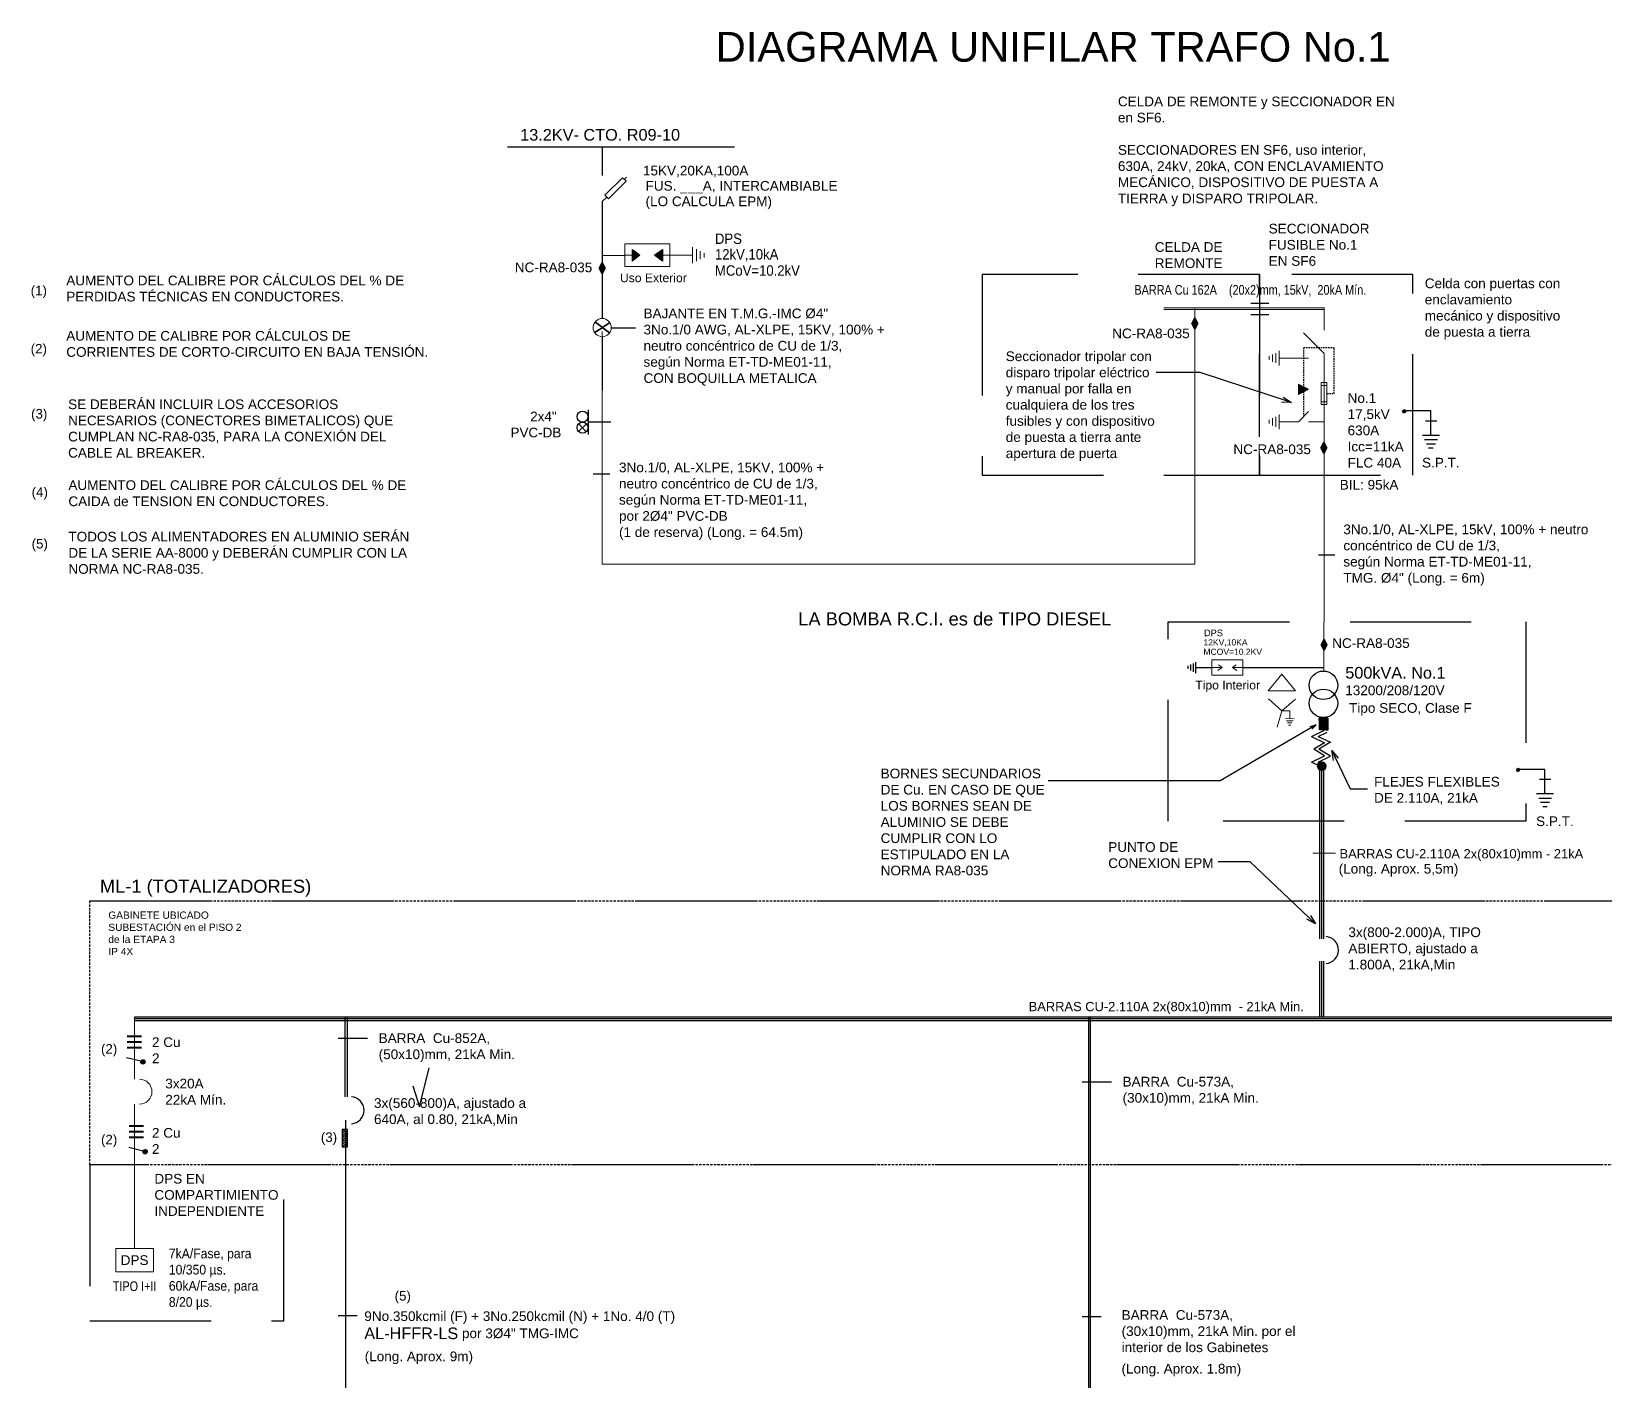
# Model space of a CAD drawing. Header units: millimetres. Extents: x 346 to 922, y -130 to 280.
# Drawn here: x 346.7 to 508.9, y 140.8 to 279.9 of the extents above; entities that cross this region are included whole.
import ezdxf

# ---------------------------------------------------------------- set-up
doc = ezdxf.new("R2010")
doc.units = ezdxf.units.MM
doc.set_wipeout_variables(frame=1)
doc.linetypes.add('DASHED', pattern=[0.75, 0.5, -0.25])
doc.linetypes.add('HIDDEN', pattern=[0.375, 0.25, -0.125])
for name, color, linetype in [('-COTA-E', 9, 'Continuous'), ('amobla', 2, 'Continuous'), ('CRUCE', 7, 'HIDDEN'), ('DIAG', 4, 'Continuous'), ('DIAG-UNI', 4, 'Continuous'), ('GAB', 3, 'Continuous'), ('POS', 3, 'Continuous'), ('RE200', 6, 'Continuous'), ('RE60', 7, 'Continuous'), ('VIAS', 8, 'Continuous')]:
    doc.layers.add(name, color=color, linetype=linetype)
doc.layers.add('RE80', color=7, linetype='Continuous', lineweight=15)
doc.styles.add('ROMANS', font='arial.ttf')
doc.styles.get("Standard").update_dxf_attribs({"font": 'arial.ttf'})
doc.dimstyles.new('500', dxfattribs={"dimtxt": 0.9, "dimasz": 0.6, "dimexe": 0.4, "dimexo": 0.4, "dimgap": 0.4, "dimtad": 1, "dimlfac": 0.1, "dimzin": 4, "dimdsep": 46, "dimtxsty": 'ROMANS', "dimblk": 'OPEN30', "dimcen": 0.5, "dimdle": 0.001, "dimclrd": 256, "dimclre": 256, "dimclrt": 2, "dimadec": 0, "dimazin": 0, "dimtfac": 1, "dimtix": 1, "dimtofl": 0, "dimtmove": 2, "dimatfit": 3, "dimldrblk": 'OPEN30', "dimfxl": 1, "dimtolj": 1, "dimtzin": 4, "dimarcsym": 0})
doc.dimstyles.new('500 mask', dxfattribs={"dimtxt": 0.85, "dimasz": 1, "dimexe": 0.6, "dimexo": 0.4, "dimgap": 0.4, "dimtad": 1, "dimlfac": 0.05, "dimzin": 4, "dimdsep": 46, "dimtxsty": 'ROMANS', "dimblk": 'OPEN30', "dimcen": 0.5, "dimdle": 0.001, "dimclrd": 256, "dimclre": 256, "dimclrt": 2, "dimadec": 0, "dimazin": 0, "dimtfac": 1, "dimtix": 1, "dimtofl": 0, "dimtmove": 2, "dimatfit": 3, "dimldrblk": 'OPEN30', "dimfxl": 1, "dimtfill": 1, "dimtolj": 1, "dimtzin": 4, "dimarcsym": 0})
doc.dimstyles.new('ISO-25', dxfattribs={"dimtxt": 2.5, "dimasz": 2.5, "dimexe": 1.25, "dimexo": 0.625, "dimtad": 1, "dimtxsty": 'Standard', "dimcen": 2.5, "dimadec": 0, "dimazin": 0, "dimtfac": 1, "dimtmove": 0, "dimatfit": 3, "dimfxl": 1, "dimarcsym": 0})

# ---------------------------------------------------------------- blocks, each defined once
blk = doc.blocks.new('DPS-1')
at = {"layer": 'POS'}
for points in [[(3.93, 0.01), (3.12, 0.62), (3.12, -0.6)], [(6.28, -0.6), (6.28, 0.62), (5.47, 0.01)]]:
    blk.add_hatch(color=256, dxfattribs=at).paths.add_polyline_path(points)
for p, q in [((3.12, 0.62), (3.12, -0.6)), ((6.28, 0.62), (6.28, -0.6))]:
    blk.add_line(p, q, dxfattribs=at)
at = {"layer": 'RE80'}
for p, q in [((2.36, 0), (0, 0)), ((9.43, 0.01), (7.07, 0.01)), ((9.44, 0.85), (9.42, -0.81)), ((9.84, -0.6), (9.84, 0.65)), ((10.24, -0.41), (10.24, 0.44)), ((10.65, -0.21), (10.65, 0.23)), ((2.36, -1.16), (7.07, -1.16))]:
    blk.add_line(p, q, dxfattribs=at)
at = {"layer": 'RE80', "ltscale": 0.8}
for p, q in [((2.36, 1.19), (2.36, -1.16)), ((7.07, 1.19), (2.36, 1.19)), ((3.93, 0.01), (2.36, 0.01)), ((3.93, 0.01), (3.12, 0.62)), ((3.93, 0.01), (3.12, -0.6)), ((3.93, 0.01), (3.29, 0.49)), ((3.93, 0.01), (3.39, -0.39)), ((5.47, 0.01), (6.28, 0.62)), ((5.47, 0.01), (6.28, -0.6)), ((7.07, 0.01), (5.5, 0.01)), ((7.07, -1.16), (7.07, 1.19))]:
    blk.add_line(p, q, dxfattribs=at)
at = {"layer": 'RE60', "width": 0.9}
for s, height, p in [('DPS', 1.09, (11.77, 1.19)), ('12kV,10kA', 1.09, (11.77, -0.44)), ('MCoV=10.2kV', 1.0899, (11.77, -2.13))]:
    blk.add_text(s, height=height, dxfattribs=at).set_placement(p)
blk = doc.blocks.new('cono')
at = {"layer": 'GAB'}
h = blk.add_hatch(dxfattribs=at)
h.set_pattern_fill('ANSI31', color=256, scale=0.01, angle=-90, style=0)
h.set_pattern_definition([(315, (831.136316, 7241.25724), (0.0224506403, 0.0224506403), [])])
h.paths.add_polyline_path([(0, 0), (-0.3, -0.59), (0, -1.18), (0.3, -0.59)])
blk.add_lwpolyline([(0, 0), (0.3, -0.59), (0, -1.18), (-0.3, -0.59), (0, 0)], dxfattribs=at)
blk = doc.blocks.new('x')
at = {"layer": 'RE80', "style": 'ROMANS'}
blk.add_text('X', height=2, rotation=357.9786, dxfattribs=at).set_placement((-1.09, -1.02))
blk = doc.blocks.new('BAJANTE')
at = {"layer": 'RE80'}
blk.add_circle((0.06, 0.01), 0.939, dxfattribs=at)
at = {"layer": 'VIAS', "xscale": 0.75, "yscale": 0.75, "zscale": 0.75, "rotation": 270}
blk.add_blockref('x', (0.09, -0.07), dxfattribs=at)
blk = doc.blocks.new('2T1O')
at = {"layer": 'RE60'}
for p, q in [((1.27, 1.47), (-1.25, 1.47)), ((0.01, -0.88), (0.01, 1.47))]:
    blk.add_line(p, q, dxfattribs=at)
for centre in [(-0.55, 2.04), (0.58, 2.04)]:
    blk.add_circle(centre, 0.568, dxfattribs=at)
at = {"layer": 'RE80'}
for p, q in [((-0.97, 1.65), (-0.14, 2.42)), ((-0.94, 2.46), (-0.17, 1.62))]:
    blk.add_line(p, q, dxfattribs=at)
blk = doc.blocks.new('DY')
at = {"layer": 'RE80'}
for p, q in [((-2.67, 3.16), (-4.34, 1.14)), ((-2.67, 3.16), (-1.01, 1.14)), ((-4.34, 1.14), (-1.01, 1.14)), ((-2.67, -1.32), (-4.3, 0.17)), ((-2.67, -1.32), (-1.01, 0.1)), ((-2.67, -1.32), (-3.25, -3.31)), ((-2.67, -1.32), (-1.71, -1.32)), ((-1.71, -2.27), (-1.71, -1.32)), ((-2.11, -2.54), (-1.3, -2.54)), ((-1.98, -2.79), (-1.43, -2.79)), ((-1.85, -3.06), (-1.57, -3.06))]:
    blk.add_line(p, q, dxfattribs=at)
blk.add_lwpolyline([(-1.16, -2.27), (-2.24, -2.26)], dxfattribs=at)
blk = doc.blocks.new('*X4')
at = {"color": 0}
for p, q in [((9.562, 41.32), (9.598, 41.356)), ((9.562, 41.328), (9.589, 41.356)), ((9.565, 41.314), (9.604, 41.353)), ((9.565, 41.341), (9.577, 41.353)), ((9.568, 41.308), (9.61, 41.35)), ((9.572, 41.304), (9.614, 41.346)), ((9.577, 41.3), (9.618, 41.34)), ((9.584, 41.298), (9.62, 41.334)), ((9.592, 41.297), (9.621, 41.326)), ((9.603, 41.299), (9.619, 41.315))]:
    blk.add_line(p, q, dxfattribs=at)
blk = doc.blocks.new('Tu')
at = {"layer": 'RE80', "color": 2}
blk.add_circle((0, 0), 0.0427, dxfattribs=at)
blk = doc.blocks.new('pu')
at = {"layer": 'RE60'}
for name, p, xscale, yscale, zscale in [('*X4', (-6.7147, -28.9284), 0.6999999999999993, 0.6999999999999993, 0.6999999999999993), ('Tu', (-0.0006, 0.0001), 0.4900000000000003, 0.4900000000000003, 0.4900000000000003)]:
    blk.add_blockref(name, p, dxfattribs=dict(at, xscale=xscale, yscale=yscale, zscale=zscale))
blk = doc.blocks.new('PIN')
at = {"layer": 'RE60'}
h = blk.add_hatch(dxfattribs=at)
h.set_pattern_fill('ANSI31', color=256, scale=0.05)
h.set_pattern_definition([(45, (-9243.939, 874.64953), (-0.1122532015, 0.1122532015), [])])
h.paths.add_polyline_path([(0.28, 2.12), (-0.26, 2.12), (-0.26, 0.36), (0.28, 0.36)])
blk.add_lwpolyline([(-0.26, 0.36), (0.28, 0.36), (0.28, 2.12), (-0.26, 2.12)], close=True, dxfattribs=at)
blk = doc.blocks.new('_Open30')
at = {"color": 0, "linetype": 'ByBlock', "lineweight": -2}
for p, q in [((-1, 0.27), (0, 0)), ((0, 0), (-1, -0.27)), ((0, 0), (-1, 0))]:
    blk.add_line(p, q, dxfattribs=at)
blk = doc.blocks.new('*X7')
at = {"color": 0}
for p, q in [((9.562, 41.32), (9.598, 41.356)), ((9.562, 41.328), (9.589, 41.356)), ((9.565, 41.314), (9.604, 41.353)), ((9.565, 41.341), (9.577, 41.353)), ((9.568, 41.308), (9.61, 41.35)), ((9.572, 41.304), (9.614, 41.346)), ((9.577, 41.3), (9.618, 41.34)), ((9.584, 41.298), (9.62, 41.334)), ((9.592, 41.297), (9.621, 41.326)), ((9.603, 41.299), (9.619, 41.315))]:
    blk.add_line(p, q, dxfattribs=at)
blk = doc.blocks.new('n')
at = {"layer": 'RE60'}
blk.add_line((-0.018, -0.074), (0.017, 0.068), dxfattribs=at)
at = {"layer": 'RE60', "color": 2}
blk.add_circle((0.027, 0.087), 0.0209, dxfattribs=at)
at = {"layer": 'RE60', "xscale": 0.699999999999959, "yscale": 0.699999999999959, "zscale": 0.699999999999959, "rotation": 346.815008815028}
blk.add_blockref('*X7', (-13.109, -26.548), dxfattribs=at)
blk = doc.blocks.new('3ANR')
at = {"layer": 'RE60', "xscale": 10.50777202072538, "yscale": 10.50777202072538, "zscale": 10.50777202072538, "rotation": 270}
blk.add_blockref('n', (0, -1.22), dxfattribs=at)
at = {"layer": 'RE60', "style": 'ROMANS'}
blk.add_text('III', height=1.513, rotation=270, dxfattribs=at).set_placement((-0.74, 1.44))

msp = doc.modelspace()

# ---------------------------------------------------------------- hatches: boundary and pattern name
at = {"layer": 'RE60'}
h = msp.add_hatch(dxfattribs=at)
h.set_pattern_fill('ANSI31', color=3, scale=0.001, angle=-88.1956, style=0)
h.set_pattern_definition([(45, (-4838.2572562, 1078.4317275), (-0.0022450640303, 0.0022450640303), [])])
h.paths.add_polyline_path([(480.38, 209.15), (479.46, 209.15), (479.46, 207.9), (480.38, 207.9)])
at = {"layer": 'RE80', "linetype": 'Continuous', "ltscale": 0.07}
h = msp.add_hatch(dxfattribs=at)
h.set_pattern_fill('ANSI31', color=3, scale=0.01, style=0)
h.set_pattern_definition([(45, (648.81912, 363.508464), (-0.0224506403, 0.0224506403), [])])
h.paths.add_polyline_path([(478.38, 243.04), (477.32, 243.57), (477.32, 242.51)])

# ---------------------------------------------------------------- linework, layer by layer
at = {"layer": 'amobla'}
msp.add_lwpolyline([(385.99, 171.21), (386.66, 169.05), (387.66, 173.04)], dxfattribs=at)
at = {"layer": 'CRUCE', "ltscale": 50}
for p, q in [((352.67, 190.28), (564.85, 190.28)), ((564.85, 163.04), (352.67, 163.04))]:
    msp.add_line(p, q, dxfattribs=at)
at = {"layer": 'CRUCE'}
msp.add_line((352.67, 163.04), (352.67, 190.28), dxfattribs=at)
at = {"layer": 'CRUCE', "ltscale": 50, "elevation": 0}
for points in [[(444.71, 234.17), (473.31, 234.17), (473.31, 254.88), (444.71, 254.88)], [(473.31, 234.17), (489.14, 234.17), (489.14, 254.88), (473.31, 254.88)], [(463.9, 219.07), (500.8, 219.07), (500.8, 198.5), (463.9, 198.5)]]:
    msp.add_lwpolyline(points, close=True, dxfattribs=at)
at = {"layer": 'CRUCE'}
msp.add_lwpolyline([(352.67, 190.28), (799.39, 190.28), (799.39, 163.04), (352.67, 163.04)], close=True, dxfattribs=at)
at = {"layer": 'CRUCE', "ltscale": 50}
msp.add_lwpolyline([(352.67, 163.04), (352.67, 146.98), (372.67, 146.98), (372.67, 163.04)], dxfattribs=at)
at = {"layer": 'DIAG'}
msp.add_line((379.03, 167.66), (379.03, 116.79), dxfattribs=at)
at = {"layer": 'DIAG-UNI', "color": 4}
msp.add_line((405.52, 268.02, 0), (405.52, 265.07, 0), dxfattribs=at)
at = {"layer": 'DIAG-UNI'}
for p, q in [((405.52, 262.4, 0), (405.52, 250.34, 0)), ((405.52, 248.46, 0), (405.52, 242.94, 0))]:
    msp.add_line(p, q, dxfattribs=at)
at = {"layer": 'DIAG-UNI', "color": 6, "ltscale": 5}
for p, q in [((479.5, 203.77, 0), (479.5, 186.37, 0)), ((479.7, 203.7, 0), (479.7, 186.37, 0)), ((479.9, 203.72, 0), (479.9, 186.37, 0)), ((479.5, 184.05), (479.5, 178.28)), ((479.7, 184.05), (479.7, 178.28)), ((479.9, 184.05), (479.9, 178.28))]:
    msp.add_line(p, q, dxfattribs=at)
at = {"layer": 'DIAG-UNI', "color": 6}
for p, q in [((357.29, 178.33), (781.48, 178.33)), ((357.29, 178.13), (781.48, 178.13)), ((357.29, 177.93), (781.48, 177.93)), ((378.97, 178.28), (378.97, 170.07)), ((379.2, 178.28), (379.2, 170.07)), ((455.66, 178.28), (455.66, 116.79)), ((455.86, 178.28), (455.86, 116.79))]:
    msp.add_line(p, q, dxfattribs=at)
at = {"layer": 'RE200'}
for p, q in [((478.69, 207.22, 0), (480.02, 207.87, 0)), ((478.69, 207.22, 0), (480.02, 206.58, 0)), ((480.02, 206.58, 0), (478.93, 205.91, 0)), ((479.38, 207.22, 0), (480.29, 207.67, 0)), ((479.38, 207.22, 0), (480.62, 206.63, 0)), ((480.62, 206.63, 0), (479.45, 205.91, 0)), ((478.69, 204.59, 0), (480.02, 205.24, 0)), ((478.69, 204.59, 0), (479.21, 204.34, 0)), ((480.02, 205.24, 0), (478.93, 205.91, 0)), ((479.38, 204.59, 0), (480.62, 205.19, 0)), ((479.38, 204.59, 0), (479.9, 204.34, 0)), ((480.62, 205.19, 0), (479.45, 205.91, 0))]:
    msp.add_line(p, q, dxfattribs=at)
at = {"layer": 'RE60', "color": 6}
msp.add_line((419.17, 268.01, 0), (395.76, 268.01, 0), dxfattribs=at)
at = {"layer": 'RE60'}
for p, q in [((407.8, 264.67, 0), (408.04, 264.91, 0)), ((405.52, 262.4, 0), (405.98, 262.86, 0)), ((472.41, 251.92, 0), (474.27, 251.92, 0)), ((472.41, 250.76, 0), (474.27, 250.76, 0)), ((406.46, 249.39, 0), (408.96, 249.39, 0)), ((490.44, 239.79, 0), (491.6, 239.79, 0)), ((404.6, 234.3, 0), (406.3, 234.3, 0)), ((481.09, 225.94, 0), (479.39, 225.94, 0)), ((502.2, 202.82, 0), (503.36, 202.82, 0))]:
    msp.add_line(p, q, dxfattribs=at)
at = {"layer": 'RE60', "color": 3}
for p, q in [((491, 240.8, 0), (488.16, 240.8, 0)), ((491, 238.27, 0), (491, 240.8, 0)), ((491.89, 238.27, 0), (490.13, 238.27, 0)), ((490.34, 237.85, 0), (491.67, 237.85, 0)), ((490.55, 237.42, 0), (491.45, 237.42, 0)), ((490.76, 236.99, 0), (491.23, 236.99, 0)), ((465.92, 214.5, 0), (465.92, 214.2, 0)), ((466.2, 214.64, 0), (466.2, 214.05, 0)), ((466.47, 214.77, 0), (466.47, 213.91, 0)), ((466.75, 214.35, 0), (468.38, 214.35, 0)), ((471.6, 214.36, 0), (479.94, 214.36, 0)), ((502.76, 203.82, 0), (499.93, 203.82, 0)), ((502.76, 201.3, 0), (502.76, 203.82, 0)), ((503.65, 201.3, 0), (501.89, 201.3, 0)), ((502.11, 200.87, 0), (503.43, 200.87, 0)), ((502.31, 200.45, 0), (503.22, 200.45, 0)), ((502.52, 200.01, 0), (502.99, 200.01, 0))]:
    msp.add_line(p, q, dxfattribs=at)
at = {"layer": 'RE60', "elevation": 0}
msp.add_lwpolyline([(406.16, 262.68), (405.79, 263.05), (407.61, 264.86), (407.98, 264.49)], close=True, dxfattribs=at)
at = {"layer": 'RE60', "color": 7, "linetype": 'DASHED', "ltscale": 0.3, "elevation": 0}
msp.add_lwpolyline([(480.27, 242.59), (481.03, 242.59), (481.03, 247.32), (477.85, 247.32), (477.85, 240.21)], dxfattribs=at)
at = {"layer": 'RE60', "color": 3, "elevation": 0}
msp.add_lwpolyline([(466.75, 213.77), (466.76, 214.91)], dxfattribs=at)
at = {"layer": 'RE60'}
for points in [[(381.32, 176.07), (378.3, 176.07)], [(458.05, 171.58), (455.03, 171.58)], [(380.25, 147.47), (378.29, 147.47)], [(456.98, 147.38), (455.02, 147.38)]]:
    msp.add_lwpolyline(points, dxfattribs=at)
for centre in [(479.91, 212.51, 0), (479.91, 210.65, 0)]:
    msp.add_circle(centre, 1.47, dxfattribs=at)
for centre in [(480.08, 185.2), (379.56, 168.68)]:
    msp.add_arc(centre, 1.39, 274.0094, 85.9906, dxfattribs=at)
at = {"layer": 'RE80', "color": 6}
msp.add_line((463.43, 251.42, 0), (479.97, 251.42, 0), dxfattribs=at)
at = {"layer": 'RE80', "color": 4}
for p, q in [((466.64, 251.42, 0), (466.64, 225.01, 0)), ((405.52, 225.01, 0), (405.52, 248.99, 0)), ((477.85, 248.85, 0), (479.97, 246.73, 0)), ((479.97, 246.73, 0), (479.97, 224.09, 0)), ((479.97, 226.61, 0), (479.97, 226.61, 0)), ((466.64, 225.01, 0), (405.52, 225.01)), ((479.97, 224.09, 0), (479.94, 213.98, 0)), ((479.97, 224.09, 0), (479.97, 224.09, 0)), ((479.97, 224.09, 0), (479.97, 224.09, 0))]:
    msp.add_line(p, q, dxfattribs=at)
at = {"layer": 'RE80', "ltscale": 0.8}
for p, q in [((468.38, 214.35, 0), (469.45, 214.35, 0)), ((469.45, 214.35, 0), (469.01, 214.02, 0)), ((469.45, 214.35, 0), (469.08, 214.63, 0)), ((470.53, 214.35, 0), (470.9, 214.63, 0)), ((470.53, 214.35, 0), (471.6, 214.35, 0)), ((470.53, 214.35, 0), (470.97, 214.02, 0))]:
    msp.add_line(p, q, dxfattribs=at)
at = {"layer": 'RE80'}
msp.add_line((481.15, 195.2, 0), (478.82, 195.2, 0), dxfattribs=at)
at = {"layer": 'RE80', "color": 6, "elevation": 0}
msp.add_lwpolyline([(463.43, 251.27), (479.97, 251.27)], dxfattribs=at)
at = {"layer": 'RE80', "color": 4, "elevation": 0}
msp.add_lwpolyline([(479.97, 249.15), (479.97, 251.42)], dxfattribs=at)
at = {"layer": 'RE80', "color": 3, "elevation": 0}
for points in [[(474.65, 245.88), (474.65, 246.63)], [(475, 245.75), (475, 246.76)], [(475.34, 245.5), (475.34, 247.01)], [(474.31, 246.07), (474.31, 246.45)], [(478.38, 246.26), (475.34, 246.26)], [(475, 239.18), (475, 240.19)], [(478.38, 240.75), (477.32, 239.68), (475.34, 239.68)], [(475.34, 238.93), (475.34, 240.44)], [(474.31, 239.5), (474.31, 239.87)], [(474.65, 239.31), (474.65, 240.06)], [(478.38, 239.68), (479.97, 239.68)]]:
    msp.add_lwpolyline(points, dxfattribs=at)
at = {"layer": 'RE80', "color": 3, "linetype": 'Continuous', "ltscale": 0.07, "elevation": 0}
msp.add_lwpolyline([(477.32, 243.57), (478.38, 243.04), (477.32, 242.51)], close=True, dxfattribs=at)
at = {"layer": 'RE80', "elevation": 0}
msp.add_lwpolyline([(480.27, 241.47), (480.27, 243.72), (479.67, 243.72), (479.67, 241.47)], close=True, dxfattribs=at)
for points in [[(479.67, 243.44), (480.27, 243.44)], [(479.67, 241.75), (480.27, 241.75)]]:
    msp.add_lwpolyline(points, dxfattribs=at)
at = {"layer": 'RE80', "ltscale": 0.8, "elevation": 0}
msp.add_lwpolyline([(468.38, 213.54), (471.6, 213.54), (471.6, 215.15), (468.38, 215.15)], close=True, dxfattribs=at)
at = {"layer": 'RE80', "color": 4}
for points in [[(357.29, 171.89), (357.29, 178.28)], [(357.29, 154.4), (357.29, 169.31)]]:
    msp.add_lwpolyline(points, dxfattribs=at)
at = {"layer": 'RE80', "color": 3}
msp.add_lwpolyline([(355.36, 152.03), (359.23, 152.03), (359.23, 154.41), (355.36, 154.41)], close=True, dxfattribs=at)
at = {"layer": 'RE80'}
msp.add_arc((357.79, 170.6), 1.29, 270, 90, dxfattribs=at)

# ---------------------------------------------------------------- block references
at = {"layer": '-COTA-E'}
for p in [(357.23, 175.17), (357.46, 165.91)]:
    msp.add_blockref('3ANR', p, dxfattribs=at)
at = {"layer": 'GAB'}
for p in [(405.52, 256.11, 0), (479.97, 217.27, 0)]:
    msp.add_blockref('cono', p, dxfattribs=at)
at = {"layer": 'RE60'}
for name, p, xscale, yscale, zscale in [('pu', (488.22, 240.76, 0), -7.973333333335173, 7.973333333335173, 7.973333333335173), ('DY', (477.87, 210.98, 0), 0.8433333333332484, 0.8433333333332484, 0.8433333333332484), ('pu', (479.75, 204.16, 0), 21.92666666666446, 21.92666666666446, 21.92666666666446), ('pu', (499.98, 203.78, 0), -7.973333333335173, 7.973333333335173, 7.973333333335173)]:
    msp.add_blockref(name, p, dxfattribs=dict(at, xscale=xscale, yscale=yscale, zscale=zscale))
at = {"layer": 'RE60', "rotation": 180}
msp.add_blockref('PIN', (378.99, 167.04), dxfattribs=at)
at = {"layer": 'RE80', "xscale": 0.987755102040864, "yscale": 0.987755102040864, "zscale": 0.987755102040864}
msp.add_blockref('DPS-1', (405.52, 256.85, 0), dxfattribs=at)
at = {"layer": 'RE80'}
for name, p in [('BAJANTE', (405.46, 249.39, 0)), ('cono', (466.65, 250.4, 0)), ('cono', (479.95, 237.59, 0))]:
    msp.add_blockref(name, p, dxfattribs=at)
at = {"layer": 'RE80', "rotation": 89.99999999999997}
msp.add_blockref('2T1O', (405.53, 239.63, 0), dxfattribs=at)

# ---------------------------------------------------------------- texts
at = {"layer": 'RE60', "color": 6, "style": 'ROMANS'}
msp.add_text('DIAGRAMA UNIFILAR TRAFO No.1', height=3.0714, dxfattribs=at).set_placement((417.23, 276.82, 0))
at = {"layer": 'RE60'}
for s, height, p in [('13.2KV- CTO. R09-10', 1.2, (397.06, 268.68, 0)), ('15KV,20KA,100A', 1, (409.72, 265.09, 0)), ('FUS. ___A, INTERCAMBIABLE', 1, (409.99, 263.52, 0)), ('(LO CALCULA EPM)', 1, (409.99, 261.92, 0)), ('12KV,10KA', 0.631, (467.53, 216.62, 0)), ('MCOV=10.2KV', 0.6307, (467.53, 215.65, 0))]:
    msp.add_text(s, height=height, dxfattribs=at).set_placement(p)
at = {"layer": 'RE60', "style": 'ROMANS'}
for p in [(396.5, 255.11, 0), (480.81, 216.36, 0)]:
    msp.add_text('NC-RA8-035', height=1, dxfattribs=at).set_placement(p)
at = {"layer": 'RE60', "ltscale": 0.1}
for s, p in [('2x4"', (398.09, 239.74, 0)), ('PVC-DB', (396.06, 238.08, 0))]:
    msp.add_text(s, height=0.993, dxfattribs=at).set_placement(p)
at = {"layer": 'RE60', "color": 4, "ltscale": 0.07}
for s, p in [('LA BOMBA R.C.I. es de TIPO DIESEL', (425.74, 218.68)), ('ML-1 (TOTALIZADORES)', (353.71, 191.11))]:
    msp.add_text(s, height=1.35, dxfattribs=at).set_placement(p)
at = {"layer": 'RE60', "color": 3}
msp.add_text('500kVA. No.1', height=1.2, dxfattribs=at).set_placement((482.16, 213.2, 0))
at = {"layer": 'RE60', "ltscale": 0.07}
for s, p in [('13200/208/120V', (482.16, 211.49, 0)), ('Tipo SECO, Clase F', (482.55, 209.67, 0))]:
    msp.add_text(s, height=1, dxfattribs=at).set_placement(p)
at = {"layer": 'RE60', "char_height": 1, "attachment_point": 4, "style": 'ROMANS'}
for s, insert, width in [('SECCIONADOR FUSIBLE No.1 EN SF6', (474.26, 257.93, 0), 11.3884), ('CELDA DE REMONTE', (462.51, 256.87, 0), 11.3884), ('Celda con puertas con enclavamiento mecánico y dispositivo de puesta a tierra', (490.36, 251.31), 14.93), ('Seccionador tripolar con disparo tripolar eléctrico y manual por falla en cualquiera de los tres fusibles y con dispositivo de puesta a tierra ante apertura de puerta', (447.14, 241.29), 15.6257), ('3No.1/0, AL-XLPE, 15kV, 100% + neutro concéntrico de CU de 1/3,\\P{\\A1;según Norma ET-TD-ME01-11,} \\PTMG. Ø4" (Long. = 6m)', (481.96, 225.94, 0), 29.6451)]:
    msp.add_mtext(s, dxfattribs=dict(at, insert=insert, width=width))
at = {"layer": 'RE60', "char_height": 1, "attachment_point": 4}
for s, insert, width in [('\\pl1;BAJANTE EN T.M.G.-IMC Ø4"\\P3No.1/0 AWG, AL-XLPE, 15KV, 100% + neutro concéntrico de CU de 1/3,\\P{\\A1;según Norma ET-TD-ME01-11,} \\PCON BOQUILLA METALICA', (408.78, 247.39, 0), 28.7818), ('3No.1/0, AL-XLPE, 15KV, 100% + neutro concéntrico de CU de 1/3,\\P{\\A1;según Norma ET-TD-ME01-11,}\\Ppor 2%%C4" PVC-DB \\P(1 de reserva) (Long. = 64.5m)', (407.25, 231.49, 0), 24.7143), ('PUNTO DE CONEXION EPM', (457.71, 194.99), 13.9195), ('\\A1;\\pxl1;9No.350kcmil (F) + 3No.250kcmil (N) + 1No. 4/0 (T)\\P{\\H1.2x;\\C3;AL-HFFR-LS} por 3Ø4" TMG-IMC', (379.98, 146.36), 35.5493)]:
    msp.add_mtext(s, dxfattribs=dict(at, insert=insert, width=width))
at = {"layer": 'RE80', "style": 'ROMANS'}
for s, height, p in [('Uso Exterior', 0.8964, (407.35, 254.08, 0)), ('DPS', 0.685, (467.58, 217.57, 0)), ('Tipo Interior', 0.8964, (466.69, 212.08, 0))]:
    msp.add_text(s, height=height, dxfattribs=at).set_placement(p)
at = {"layer": 'RE80', "color": 3, "ltscale": 0.25, "style": 'ROMANS'}
for s, p in [('(1)', (346.57, 252.73)), ('(2)', (346.57, 246.73)), ('(3)', (346.61, 240.02)), ('(4)', (346.67, 231.94)), ('(5)', (346.67, 226.62)), ('(3)', (376.5, 165.41)), ('(5)', (384.11, 149.05))]:
    msp.add_text(s, height=0.982, dxfattribs=at).set_placement(p)
at = {"layer": 'RE80'}
for s, p in [('BIL: 95kA', (481.59, 232.69)), ('(Long. Aprox. 5,5m)', (481.48, 193.09)), ('(Long. Aprox. 9m)', (381.02, 142.8)), ('(Long. Aprox. 1.8m)', (459.08, 141.53))]:
    msp.add_text(s, height=1, dxfattribs=at).set_placement(p)
at = {"layer": 'RE80', "ltscale": 0.8}
for s, p in [('BARRAS CU-2.110A 2x(80x10)mm - 21kA', (481.57, 194.66, 0)), ('BARRAS CU-2.110A 2x(80x10)mm  - 21kA Min.', (449.5, 178.9))]:
    msp.add_text(s, height=0.9522, rotation=360, dxfattribs=at).set_placement(p)
at = {"layer": 'RE80'}
for s, insert, char_height, width, attachment_point in [('CELDA DE REMONTE y SECCIONADOR EN en SF6.\\P\\PSECCIONADORES EN SF6, uso interior, 630A, 24kV, 20kA, CON ENCLAVAMIENTO MECÁNICO, DISPOSITIVO DE PUESTA A TIERRA y DISPARO TRIPOLAR.', (458.71, 267.57, 0), 1, 29.5232, 4), ('{\\W0.8;BARRA Cu 162A    (20x2)mm, 15kV,  20kA Mín.}', (460.41, 253.14, 0), 1, 24.7168, 4), ('No.1\\P17,5kV\\P630A\\PIcc=11kA\\PFLC 40A', (482.4, 238.79), 1, 6.8671, 4), ('\\A1;S.P.T.', (490.08, 235.97), 1, 9.1442, 1), ('FLEJES FLEXIBLES DE 2.110A, 21kA', (485.13, 201.64, 0), 1, 14.2697, 4), ('\\A1;S.P.T.', (501.84, 198.99), 1, 9.1442, 1), ('GABINETE UBICADO SUBESTACIÓN en el PISO 2 de la ETAPA 3\\PIP 4X', (354.58, 189.18), 0.75, 13.9163, 1), ('3x(800-2.000)A, TIPO ABIERTO, ajustado a 1.800A, 21kA,Min', (482.48, 185.28), 1, 16.6358, 4), ('2 Cu\\P2', (359.08, 174.87), 1, 3.6767, 4), ('3x20A \\P22kA Mín.', (360.45, 170.6), 1, 7.4386, 4), ('3x(560-800)A, ajustado a 640A, al 0.80, 21kA,Min', (381.98, 168.5), 1, 16.6358, 4), ('2 Cu\\P2', (359.08, 165.52), 1, 3.6767, 4), ('DPS EN COMPARTIMIENTO INDEPENDIENTE', (359.33, 162.12), 1, 12.3433, 1), ('\\A1;{\\W0.9;7kA/Fase, para \\P10/350 µs. \\P60kA/Fase, para\\P8/20 µs. }', (360.82, 154.41), 1, 11.8185, 1), ('DPS', (357.29, 153.22), 1, 3.87, 5), ('{\\W0.8;TIPO I+II}', (357.29, 150.53), 1, 5.1148, 5), ('BARRA  Cu-573A, (30x10)mm, 21kA Min. por el interior de los Gabinetes', (459.09, 148.07), 1, 19.0355, 1)]:
    msp.add_mtext(s, dxfattribs=dict(at, insert=insert, char_height=char_height, width=width, attachment_point=attachment_point))
at = {"layer": 'RE80', "ltscale": 0.25, "char_height": 1, "attachment_point": 1}
for s, insert, width in [('AUMENTO DEL CALIBRE POR CÁLCULOS DEL % DE PERDIDAS TÉCNICAS EN CONDUCTORES.', (350.24, 254.76), 37.2359), ('AUMENTO DE CALIBRE POR CÁLCULOS DE CORRIENTES DE CORTO-CIRCUITO EN BAJA TENSIÓN.', (350.24, 249.05), 37.2359), ('SE DEBERÁN INCLUIR LOS ACCESORIOS NECESARIOS (CONECTORES BIMETALICOS) QUE CUMPLAN NC-RA8-035, PARA LA CONEXIÓN DEL CABLE AL BREAKER.', (350.43, 241.99), 34.7169), ('AUMENTO DEL CALIBRE POR CÁLCULOS DEL % DE CAIDA de TENSION EN CONDUCTORES.', (350.46, 233.65), 37.2359), ('TODOS LOS ALIMENTADORES EN ALUMINIO SERÁN DE LA SERIE AA-8000 y DEBERÁN CUMPLIR CON LA NORMA NC-RA8-035.', (350.46, 228.34), 37.2359)]:
    msp.add_mtext(s, dxfattribs=dict(at, insert=insert, width=width))
at = {"layer": 'RE80', "insert": (433.24, 198.4, 0), "char_height": 1, "width": 20.2302, "attachment_point": 4, "style": 'ROMANS'}
msp.add_mtext('\\pxl1,r1.0058;BORNES SECUNDARIOS DE Cu. EN CASO DE QUE LOS BORNES SEAN DE ALUMINIO SE DEBE CUMPLIR CON LO ESTIPULADO EN LA NORMA RA8-035', dxfattribs=at)
at = {"layer": 'RE80', "color": 3, "ltscale": 0.25, "char_height": 0.982, "width": 2.1052, "attachment_point": 6, "style": 'ROMANS'}
for insert in [(355.5, 174.87), (355.5, 165.52)]:
    msp.add_mtext('(2)', dxfattribs=dict(at, insert=insert))
at = {"layer": 'RE80', "char_height": 1, "attachment_point": 1}
for s, insert in [('BARRA  Cu-852A, \\P(50x10)mm, 21kA Min.', (382.46, 176.62)), ('BARRA  Cu-573A, \\P(30x10)mm, 21kA Min.', (459.19, 172.13))]:
    msp.add_mtext(s, dxfattribs=dict(at, insert=insert))

# ---------------------------------------------------------------- leaders
at = {"layer": 'RE60'}
msp.add_leader([(480.76, 205.78, 0), (482.65, 201.84, 0), (484.45, 201.84, 0)], dimstyle='ISO-25', override={"dimasz": 1, "dimgap": 0.625, "dimtad": 0, "dimldrblk": 'Open30'}, dxfattribs=at)
at = {"layer": 'RE80'}
for points, dimstyle, override in [([(476.62, 241.66), (467.21, 244.75), (462.66, 244.75)], '500 mask', {"dimgap": 0.4, "dimtad": 0, "dimlfac": 0.1, "dimfxl": 0.25, "dimarcsym": 1}), ([(479.15, 208.43), (469.24, 202.65), (451.51, 202.65)], '500', {"dimgap": 0.4, "dimtad": 0, "dimclrt": 1, "dimtfill": 1, "dimarcsym": 1}), ([(479.1, 187.9), (472.34, 194.31), (469.06, 194.31)], '500 mask', {"dimtad": 0})]:
    msp.add_leader(points, dimstyle=dimstyle, override=override, dxfattribs=at)

# ---------------------------------------------------------------- next in the draw order: wipeouts: each hides what was drawn before it
for points in [[(457.84, 247.9), (466.13, 247.9), (466.13, 249.6), (457.84, 249.6)], [(472.05, 236.42), (479.32, 236.42), (479.32, 238.12), (472.05, 238.12)]]:
    msp.add_wipeout(points).translate(0, 0, 0).dxf.layer = 'RE60'

# ---------------------------------------------------------------- next in the draw order: texts
at = {"layer": 'RE60', "style": 'ROMANS'}
for p in [(458.12, 248.3, 0), (470.62, 236.35, 0)]:
    msp.add_text('NC-RA8-035', height=1, dxfattribs=at).set_placement(p)

doc.saveas('drawing.dxf')
